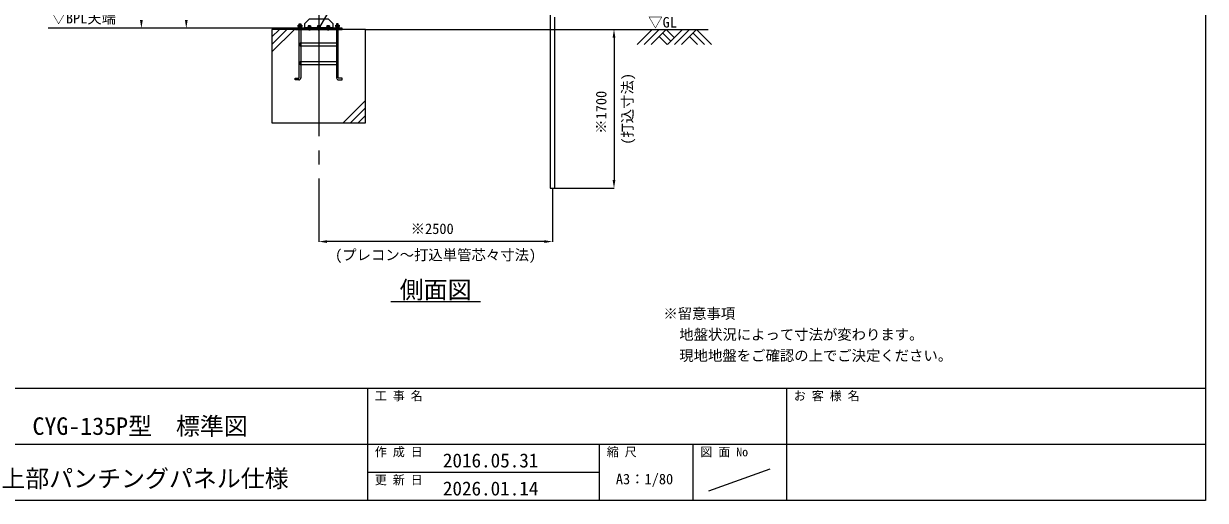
# Model space of a CAD drawing. Units: millimetres, scale not verified. Extents: x -30584 to 1616, y -23100 to 23100.
# Drawn here: x -11019 to 1616, y 900 to 6002 of the extents above; entities that cross this region are included whole.
import ezdxf
from ezdxf.enums import TextEntityAlignment as Align

# ---------------------------------------------------------------- set-up
doc = ezdxf.new("R2010")
doc.units = ezdxf.units.MM
doc.header["$LTSCALE"] = 150
doc.linetypes.add('CHAIN2', pattern=[12, 9, -1, 1, -1])
doc.linetypes.add('DASHED1', pattern=[1.8, 1.2, -0.6])
for name, color, linetype, lineweight in [('0-5_ﾍﾞｰｽﾗｲﾝ', 5, 'Continuous', 18), ('0-6_ﾎﾞﾙﾄ類', 2, 'Continuous', 18), ('0-9_基礎工事用PCA大', 7, 'Continuous', 18), ('0-A_図面枠', 7, 'Continuous', 18), ('0-B_寸法', 3, 'Continuous', 18), ('0-E_大型柱', 7, 'Continuous', 18), ('1-0_単管', 7, 'Continuous', 18), ('1-5_通芯', 1, 'CHAIN2', 18), ('1-A_文字', 7, 'Continuous', 18)]:
    doc.layers.add(name, color=color, linetype=linetype, lineweight=lineweight)
doc.styles.add('ＭＳ ゴシック', font='')
doc.styles.get('ＭＳ ゴシック').set_extended_font_data('MS Gothic')

msp = doc.modelspace()

# ---------------------------------------------------------------- linework, layer by layer
at = {"layer": '0-5_ﾍﾞｰｽﾗｲﾝ'}
for p, q in [((-8114.2, 5952), (-10755.9, 5952)), ((-7364.2, 5940), (-3701.3, 5940))]:
    msp.add_line(p, q, dxfattribs=at)
at = {"layer": '0-6_ﾎﾞﾙﾄ類'}
for p, q in [((-8073.7, 5972), (-8073.7, 5986.6)), ((-8073.7, 5969.2), (-8073.7, 5954.6)), ((-8054.6, 5972), (-8054.6, 5986.6)), ((-8054.6, 5969.2), (-8054.6, 5954.6)), ((-7976, 5979), (-7977.8, 5977.9)), ((-7977.8, 5977.9), (-7977.8, 5969.2)), ((-7977.8, 5969.2), (-7950.5, 5969.2)), ((-7976, 5979), (-7952.3, 5979)), ((-7975.4, 5969), (-7952.9, 5969)), ((-7972.2, 5940), (-7972.2, 5962)), ((-7972.2, 5940), (-7970.9, 5937.2)), ((-7971, 5977.9), (-7971, 5969.2)), ((-7970.9, 5937.2), (-7970.9, 5962)), ((-7965.4, 5966), (-7964.3, 5962)), ((-7964, 5966), (-7963, 5962)), ((-7957.3, 5977.9), (-7957.3, 5969.2)), ((-7956.2, 5940), (-7956.2, 5962)), ((-7952.3, 5979), (-7950.5, 5977.9)), ((-7950.5, 5977.9), (-7950.5, 5969.2)), ((-7876, 5979), (-7877.8, 5977.9)), ((-7877.8, 5977.9), (-7877.8, 5969.2)), ((-7877.8, 5969.2), (-7850.5, 5969.2)), ((-7876, 5979), (-7852.3, 5979)), ((-7875.4, 5969), (-7852.9, 5969)), ((-7872.2, 5940), (-7872.2, 5962)), ((-7872.2, 5940), (-7870.9, 5937.2)), ((-7871, 5977.9), (-7871, 5969.2)), ((-7870.9, 5937.2), (-7870.9, 5962)), ((-7865.4, 5966), (-7864.3, 5962)), ((-7864, 5966), (-7863, 5962)), ((-7857.3, 5977.9), (-7857.3, 5969.2)), ((-7856.2, 5940), (-7856.2, 5962)), ((-7852.3, 5979), (-7850.5, 5977.9)), ((-7850.5, 5977.9), (-7850.5, 5969.2)), ((-7776, 5979), (-7777.8, 5977.9)), ((-7777.8, 5977.9), (-7777.8, 5969.2)), ((-7777.8, 5969.2), (-7750.5, 5969.2)), ((-7776, 5979), (-7752.3, 5979)), ((-7775.4, 5969), (-7752.9, 5969)), ((-7772.2, 5940), (-7772.2, 5962)), ((-7772.2, 5940), (-7770.9, 5937.2)), ((-7771, 5977.9), (-7771, 5969.2)), ((-7770.9, 5937.2), (-7770.9, 5962)), ((-7765.3, 5966), (-7764.3, 5962)), ((-7764, 5966), (-7763, 5962)), ((-7757.3, 5977.9), (-7757.3, 5969.2)), ((-7756.2, 5940), (-7756.2, 5962)), ((-7752.3, 5979), (-7750.5, 5977.9)), ((-7750.5, 5977.9), (-7750.5, 5969.2)), ((-7673.7, 5972), (-7673.7, 5986.6)), ((-7673.7, 5969.2), (-7673.7, 5954.6)), ((-7654.6, 5972), (-7654.6, 5986.6)), ((-7654.6, 5969.2), (-7654.6, 5954.6))]:
    msp.add_line(p, q, dxfattribs=at)
for points in [[(-8082.6, 5972), (-8082.6, 5986.6), (-8045.7, 5986.6), (-8045.7, 5972), (-8048.2, 5970.6), (-8080.2, 5970.6)], [(-8082.6, 5969.2), (-8082.6, 5954.6), (-8045.7, 5954.6), (-8045.7, 5969.2), (-8048.2, 5970.6), (-8080.2, 5970.6)], [(-8082.2, 5954.6), (-8046.2, 5954.6), (-8046.2, 5952), (-8082.2, 5952)], [(-7950.2, 5969), (-7950.2, 5966), (-7978.2, 5966), (-7978.2, 5969)], [(-7978.2, 5966), (-7950.2, 5966), (-7950.2, 5962), (-7978.2, 5962)], [(-7850.2, 5969), (-7850.2, 5966), (-7878.2, 5966), (-7878.2, 5969)], [(-7878.2, 5966), (-7850.2, 5966), (-7850.2, 5962), (-7878.2, 5962)], [(-7750.2, 5969), (-7750.2, 5966), (-7778.2, 5966), (-7778.2, 5969)], [(-7778.2, 5966), (-7750.2, 5966), (-7750.2, 5962), (-7778.2, 5962)], [(-7682.6, 5972), (-7682.6, 5986.6), (-7645.7, 5986.6), (-7645.7, 5972), (-7648.2, 5970.6), (-7680.2, 5970.6)], [(-7682.6, 5969.2), (-7682.6, 5954.6), (-7645.7, 5954.6), (-7645.7, 5969.2), (-7648.2, 5970.6), (-7680.2, 5970.6)], [(-7682.2, 5954.6), (-7646.2, 5954.6), (-7646.2, 5952), (-7682.2, 5952)]]:
    msp.add_lwpolyline(points, close=True, dxfattribs=at)
for points in [[(-7972.2, 5940), (-7956.2, 5940), (-7957.4, 5937.2)], [(-7970.9, 5937.2), (-7957.4, 5937.2), (-7957.4, 5962)], [(-7872.2, 5940), (-7856.2, 5940), (-7857.4, 5937.2)], [(-7870.9, 5937.2), (-7857.4, 5937.2), (-7857.4, 5962)], [(-7772.2, 5940), (-7756.2, 5940), (-7757.4, 5937.2)], [(-7770.9, 5937.2), (-7757.4, 5937.2), (-7757.4, 5962)]]:
    msp.add_lwpolyline(points, dxfattribs=at)
for centre, radius, start, end in [((-8078.2, 5979.8), 8.96, 240, 300), ((-8078.2, 5961.4), 8.96, 60, 120), ((-8064.2, 6003), 32.5, 252.932, 287.068), ((-8064.2, 5938.2), 32.5, 72.932, 107.068), ((-8050.2, 5979.8), 8.94, 239.975, 300.025), ((-8050.2, 5961.4), 8.94, 59.975, 120.025), ((-7974.4, 5973), 6.04, 55.616, 124.384), ((-7975.4, 5969.2), 0.19, 180, 270), ((-7964.2, 5956.4), 22.6, 72.412, 107.588), ((-7953.9, 5973), 6.04, 55.616, 124.384), ((-7952.9, 5969.2), 0.19, 270, 0), ((-7874.4, 5973), 6.04, 55.616, 124.384), ((-7875.4, 5969.2), 0.19, 180, 270), ((-7864.2, 5956.4), 22.6, 72.412, 107.588), ((-7853.9, 5973), 6.04, 55.616, 124.384), ((-7852.9, 5969.2), 0.19, 270, 0), ((-7774.4, 5973), 6.04, 55.616, 124.384), ((-7775.4, 5969.2), 0.19, 180, 270), ((-7764.2, 5956.4), 22.6, 72.412, 107.588), ((-7753.9, 5973), 6.04, 55.616, 124.384), ((-7752.9, 5969.2), 0.19, 270, 0), ((-7678.2, 5979.8), 8.96, 240, 300), ((-7678.2, 5961.4), 8.96, 60, 120), ((-7664.2, 6003), 32.5, 252.932, 287.068), ((-7664.2, 5938.2), 32.5, 72.932, 107.068), ((-7650.2, 5979.8), 8.94, 239.975, 300.025), ((-7650.2, 5961.4), 8.94, 59.975, 120.025)]:
    msp.add_arc(centre, radius, start, end, dxfattribs=at)
at = {"layer": '0-9_基礎工事用PCA大'}
for p, q in [((-8364.2, 5700), (-8124.2, 5940)), ((-8364.2, 5780), (-8204.2, 5940)), ((-8364.2, 5860), (-8284.2, 5940)), ((-8054.6, 5760), (-8054.6, 5598)), ((-7673.7, 5760), (-7673.7, 5598)), ((-8054.6, 5560), (-8054.6, 5423)), ((-7673.7, 5560), (-7673.7, 5423)), ((-7364.2, 5180), (-7604.2, 4940)), ((-7364.2, 5100), (-7524.2, 4940)), ((-7364.2, 5020), (-7444.2, 4940))]:
    msp.add_line(p, q, dxfattribs=at)
at = {"layer": '0-9_基礎工事用PCA大', "color": 4, "linetype": 'DASHED1', "lineweight": 9}
for p, q in [((-8078.9, 5952), (-8078.9, 5940)), ((-8049.2, 5952), (-8049.2, 5940)), ((-7972.2, 5952), (-7972.2, 5940)), ((-7956.2, 5952), (-7956.2, 5940)), ((-7872.2, 5952), (-7872.2, 5940)), ((-7856.2, 5952), (-7856.2, 5940)), ((-7772.2, 5952), (-7772.2, 5940)), ((-7756.2, 5952), (-7756.2, 5940)), ((-7679.2, 5952), (-7679.2, 5940)), ((-7649.2, 5952), (-7649.2, 5940)), ((-8054.6, 5798), (-8054.6, 5760)), ((-7673.7, 5798), (-7673.7, 5760)), ((-8054.6, 5598), (-8054.6, 5560)), ((-7673.7, 5598), (-7673.7, 5560))]:
    msp.add_line(p, q, dxfattribs=at)
at = {"layer": '0-9_基礎工事用PCA大'}
for points in [[(-8364.2, 4940), (-7364.2, 4940), (-7364.2, 5940), (-8364.2, 5940)], [(-8114.2, 5940), (-7614.2, 5940), (-7614.2, 5952), (-8114.2, 5952)], [(-8064.2, 5798), (-7664.2, 5798), (-7664.2, 5760), (-8064.2, 5760)], [(-8064.2, 5598), (-7664.2, 5598), (-7664.2, 5560), (-8064.2, 5560)]]:
    msp.add_lwpolyline(points, close=True, dxfattribs=at)
for points in [[(-8073.7, 5423.1), (-8073.7, 6000), (-8054.6, 6000), (-8054.6, 5798)], [(-8073.7, 5937.5), (-8071.2, 5940), (-8071.2, 6000), (-8057.1, 6000), (-8057.1, 5940), (-8054.6, 5937.5)], [(-7654.6, 5423.1), (-7654.6, 6000), (-7673.7, 6000), (-7673.7, 5798)], [(-7654.6, 5937.5), (-7657.1, 5940), (-7657.1, 6000), (-7671.2, 6000), (-7671.2, 5940), (-7673.7, 5937.5)], [(-8077.6, 5400), (-8114.6, 5400), (-8114.6, 5419.1), (-8077.7, 5419.1)], [(-7650.7, 5400), (-7613.7, 5400), (-7613.7, 5419.1), (-7650.6, 5419.1)]]:
    msp.add_lwpolyline(points, dxfattribs=at)
for centre, radius, start, end in [((-8077.7, 5423.1), 4, 270, 0), ((-8077.6, 5423), 23, 270, 0), ((-7650.7, 5423), 23, 180, 270), ((-7650.6, 5423.1), 4, 180, 270)]:
    msp.add_arc(centre, radius, start, end, dxfattribs=at)
at = {"layer": '0-A_図面枠'}
for p, q in [((-30584.2, 2100), (1615.8, 2100)), ((-7344.2, 2100), (-7344.2, 900)), ((-2864.2, 2100), (-2864.2, 900)), ((-11824.2, 1500), (1615.8, 1500)), ((-4864.2, 1500), (-4864.2, 900)), ((-3864.2, 1500), (-3864.2, 900)), ((-4864.2, 1200), (-7344.2, 1200)), ((-3691.4, 1001), (-3036.9, 1239))]:
    msp.add_line(p, q, dxfattribs=at)
msp.add_lwpolyline([(-30584.2, 23100), (1615.8, 23100), (1615.8, 900), (-30584.2, 900)], close=True, dxfattribs=at)
at = {"layer": '0-B_寸法'}
for p, q in [((-8115.2, 5952), (-9761.2, 5952)), ((-8115.2, 5952), (-9281.2, 5952)), ((-5346, 5940), (-4706, 5940)), ((-4707, 5852), (-4707, 4328)), ((-5364.2, 4239), (-5364.2, 3668.5)), ((-5338.9, 4240), (-4706, 4240)), ((-7864.2, 3988.5), (-7864.2, 3668.5)), ((-5452.2, 3669.5), (-7776.2, 3669.5))]:
    msp.add_line(p, q, dxfattribs=at)
at = {"layer": '0-B_寸法', "color": 91}
for points in [[(-9774.8, 6040), (-9760.2, 5952), (-9745.5, 6040)], [(-9294.8, 6040), (-9280.2, 5952), (-9265.5, 6040)], [(-4721.7, 5852), (-4707, 5940), (-4692.3, 5852)], [(-4721.7, 4328), (-4707, 4240), (-4692.3, 4328)], [(-7776.2, 3684.1), (-7864.2, 3669.5), (-7776.2, 3654.8)], [(-5452.2, 3684.1), (-5364.2, 3669.5), (-5452.2, 3654.8)]]:
    msp.add_solid(points, dxfattribs=at)
at = {"layer": '0-E_大型柱'}
msp.add_line((-8014.2, 5962), (-7714.2, 5962), dxfattribs=at)
at = {"layer": '0-E_大型柱', "color": 4, "linetype": 'DASHED1', "lineweight": 9}
for p, q in [((-7974.2, 5962), (-7974.2, 5952)), ((-7954.2, 5962), (-7954.2, 5952)), ((-7874.2, 5962), (-7874.2, 5952)), ((-7854.2, 5962), (-7854.2, 5952)), ((-7774.2, 5962), (-7774.2, 5952)), ((-7754.2, 5962), (-7754.2, 5952))]:
    msp.add_line(p, q, dxfattribs=at)
at = {"layer": '0-E_大型柱'}
msp.add_lwpolyline([(-7964.2, 6052), (-7764.2, 6052), (-7714.2, 6002), (-7714.2, 5952), (-8014.2, 5952), (-8014.2, 6002)], close=True, dxfattribs=at)
at = {"layer": '1-0_単管'}
msp.add_lwpolyline([(-5388.5, 6132.1), (-5388.5, 4240), (-5339.9, 4240), (-5339.9, 6072)], dxfattribs=at)
at = {"layer": '1-5_通芯'}
msp.add_line((-7864.2, 11545.8), (-7864.2, 3669.5), dxfattribs=at)
at = {"layer": '1-A_文字'}
for p, q in [((-7863.3, 5946), (-7590.2, 6419)), ((-4300.4, 5940), (-4460.8, 5779.6)), ((-4224.8, 5940), (-4385.2, 5779.6)), ((-4149.2, 5940), (-4309.6, 5779.6)), ((-4149.2, 5940), (-4062.8, 5853.6)), ((-3976.4, 5940), (-4136.8, 5779.6)), ((-3900.8, 5940), (-4061.2, 5779.6)), ((-3825.2, 5940), (-3985.6, 5779.6)), ((-3825.2, 5940), (-3664.8, 5779.6)), ((-4224.8, 5864.4), (-4140, 5779.6)), ((-4187, 5902.2), (-4100.6, 5815.8)), ((-3900.8, 5864.4), (-3816, 5779.6)), ((-3863, 5902.2), (-3740.4, 5779.6)), ((-7094.2, 3029.5), (-6134.2, 3029.5))]:
    msp.add_line(p, q, dxfattribs=at)

# ---------------------------------------------------------------- texts
at = {"layer": '0-A_図面枠', "style": 'ＭＳ ゴシック'}
for s, height, p in [('工 事 名', 93.84, (-7264.2, 1943.2)), ('お 客 様 名', 93.84, (-2784.2, 1943.2)), ('CYG-135P型\u3000標準図', 187.7, (-10924.5, 1544.5)), ('作 成 日\u3000', 93.84, (-7264.2, 1343.2)), ('2016.05.31', 150.1, (-6536.6, 1207.4)), ('縮 尺', 93.84, (-4784.2, 1343.2)), ('図 面 No', 93.84, (-3784.2, 1343.2)), ('上部パンチングパネル仕様', 187.7, (-11258, 984.2)), ('更 新 日\u3000', 93.84, (-7264.2, 1043.2)), ('A3：1/80', 112.6, (-4687.5, 1038.2)), ('2026.01.14', 150.1, (-6536.6, 907.4))]:
    msp.add_text(s, height=height, dxfattribs=at).set_placement(p, align=Align.BOTTOM_LEFT)
at = {"layer": '0-B_寸法', "style": 'ＭＳ ゴシック'}
for s, p in [('(打込寸法)', (-4474, 4706)), ('※1700', (-4754.3, 4823.1))]:
    msp.add_text(s, height=112.6, rotation=90, dxfattribs=at).set_placement(p, align=Align.BOTTOM_LEFT)
for s, p in [('※2500', (-6881.1, 3716.8)), ('(プレコン～打込単管芯々寸法)', (-7689.4, 3436.5))]:
    msp.add_text(s, height=112.6, dxfattribs=at).set_placement(p, align=Align.BOTTOM_LEFT)
at = {"layer": '1-A_文字', "style": 'ＭＳ ゴシック'}
for s, height, p in [('▽BPL天端', 112.6, (-10721.9, 5970.2)), ('▽GL', 112.6, (-4341.2, 5926.2)), ('側面図', 187.7, (-6998.2, 3003.9)), ('※留意事項', 112.6, (-4179.1, 2809.2)), ('\u3000地盤状況によって寸法が変わります。', 112.6, (-4162.8, 2584.7)), ('\u3000現地地盤をご確認の上でご決定ください。', 112.6, (-4162.8, 2359.5))]:
    msp.add_text(s, height=height, dxfattribs=at).set_placement(p, align=Align.BOTTOM_LEFT)

doc.saveas('drawing.dxf')
